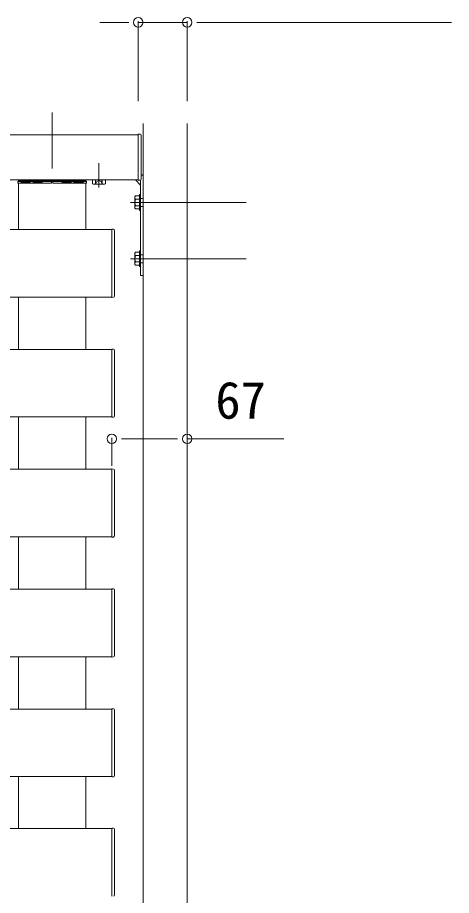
# Model space of a CAD drawing. Units: millimetres, scale not verified. Extents: x -11088 to 11088, y -17895 to 17964.
# Drawn here: x 8033 to 8419, y 3737 to 4516 of the extents above; entities that cross this region are included whole.
import ezdxf
from ezdxf.enums import TextEntityAlignment as Align

# ---------------------------------------------------------------- set-up
doc = ezdxf.new("R2010")
doc.units = ezdxf.units.MM
doc.header["$LTSCALE"] = 18
for name, pattern in [('CHAIN2', [12, 9, -1, 1, -1]), ('DASHED1', [1.8, 1.2, -0.6]), ('DASHED3', [4, 3, -1])]:
    doc.linetypes.add(name, pattern=pattern)
for name, color, linetype, lineweight in [('0-2_YKK_ZWAK', 4, 'Continuous', 9), ('0-3_YKK_11', 3, 'Continuous', 9), ('0-4_YKK_12', 6, 'Continuous', 9)]:
    doc.layers.add(name, color=color, linetype=linetype, lineweight=lineweight)
doc.styles.add('ＭＳ ゴシック', font='')
doc.styles.get('ＭＳ ゴシック').set_extended_font_data('MS Gothic')

msp = doc.modelspace()

# ---------------------------------------------------------------- linework, layer by layer
at = {"layer": '0-2_YKK_ZWAK'}
for p, q in [((8064.05, 4432.19), (8064.05, 4382.5)), ((8140.55, 4412.19), (7388.05, 4412.19)), ((8140.55, 4412.89), (8140.55, 4371.89)), ((8142.11, 4412.8), (8140.55, 4412.89)), ((8140.55, 4372.19), (7388.05, 4372.19)), ((8034.05, 4369.19), (8034.05, 4328.19)), ((8036.54, 4369.19), (8036.64, 4370.75)), ((8036.54, 4369.19), (8036.65, 4369.19)), ((8036.64, 4370.75), (8091.46, 4370.75)), ((8036.65, 4370.2), (8036.65, 4369.19)), ((8036.65, 4369.19), (8037.15, 4369.19)), ((8037.15, 4370.69), (8044.14, 4370.69)), ((8037.15, 4370.19), (8037.15, 4370.69)), ((8037.15, 4370.19), (8044.14, 4370.19)), ((8044.15, 4369.19), (8037.15, 4369.19)), ((8044.14, 4370.19), (8044.14, 4370.69)), ((8044.14, 4370.19), (8044.64, 4370.2)), ((8044.64, 4370.2), (8044.65, 4369.19)), ((8044.65, 4369.19), (8047.05, 4369.19)), ((8047.05, 4370.2), (8047.05, 4369.19)), ((8047.05, 4369.19), (8047.55, 4369.19)), ((8047.55, 4370.69), (8054.54, 4370.69)), ((8047.55, 4370.69), (8047.55, 4370.19)), ((8047.55, 4370.19), (8054.54, 4370.19)), ((8054.55, 4369.19), (8047.55, 4369.19)), ((8049.05, 4372.19), (8049.05, 4371.69)), ((8049.05, 4372.19), (8049.05, 4371.69)), ((8054.54, 4370.69), (8054.54, 4370.19)), ((8055.04, 4370.2), (8055.05, 4369.19)), ((8055.05, 4369.19), (8063.55, 4369.19)), ((8063.55, 4369.19), (8063.55, 4370.19)), ((8064.55, 4370.19), (8064.55, 4369.19)), ((8064.55, 4369.19), (8073.05, 4369.19)), ((8073.05, 4370.2), (8073.05, 4369.19)), ((8073.55, 4370.19), (8073.05, 4370.2)), ((8073.05, 4369.19), (8073.55, 4369.19)), ((8073.55, 4370.69), (8080.54, 4370.69)), ((8073.55, 4370.19), (8073.55, 4370.69)), ((8073.55, 4370.19), (8080.54, 4370.19)), ((8073.55, 4369.19), (8073.55, 4370.19)), ((8080.55, 4369.19), (8073.55, 4369.19)), ((8079.05, 4372.19), (8079.05, 4371.69)), ((8079.05, 4372.19), (8079.05, 4371.69)), ((8080.54, 4370.19), (8080.54, 4370.69)), ((8080.54, 4370.19), (8081.04, 4370.2)), ((8080.54, 4370.19), (8080.55, 4369.19)), ((8080.55, 4369.19), (8081.05, 4369.19)), ((8081.04, 4370.2), (8081.05, 4369.19)), ((8081.05, 4369.19), (8083.45, 4369.19)), ((8083.45, 4370.19), (8083.45, 4369.19)), ((8083.95, 4370.19), (8083.45, 4370.19)), ((8083.45, 4369.19), (8083.95, 4369.19)), ((8083.95, 4370.69), (8090.95, 4370.69)), ((8083.95, 4370.19), (8083.95, 4370.69)), ((8083.95, 4369.19), (8083.95, 4370.19)), ((8083.95, 4370.19), (8090.95, 4370.19)), ((8090.95, 4369.19), (8083.95, 4369.19)), ((8090.95, 4370.19), (8090.95, 4370.69)), ((8091.45, 4370.19), (8090.95, 4370.19)), ((8091.45, 4370.19), (8091.45, 4369.19)), ((8091.45, 4369.19), (8091.55, 4369.19)), ((8093.45, 4371.69), (8091.46, 4371.69)), ((8091.46, 4370.75), (8091.55, 4369.19)), ((8094.05, 4369.19), (8094.05, 4328.19)), ((8100.2, 4372.19), (8099.77, 4371.95)), ((8099.77, 4368.84), (8099.77, 4371.95)), ((8100.55, 4368.39), (8099.77, 4368.84)), ((8100.55, 4368.39), (8110.55, 4368.39)), ((8102.66, 4368.84), (8102.66, 4371.95)), ((8108.43, 4368.84), (8108.43, 4371.95)), ((8110.55, 4368.39), (8111.32, 4368.84)), ((8110.89, 4372.19), (8111.32, 4371.95)), ((8111.32, 4368.84), (8111.32, 4371.95)), ((8138.05, 4372.19), (8142.55, 4367.69)), ((8142.11, 4371.99), (8140.55, 4371.89)), ((8142.55, 4372.12), (8142.55, 4287.19)), ((8145.05, 4374.69), (8145.05, 4287.19)), ((8137.55, 4357.19), (8137.98, 4357.94)), ((8137.55, 4347.19), (8137.55, 4357.19)), ((8141.55, 4357.94), (8137.98, 4357.94)), ((8141.55, 4355.08), (8137.99, 4355.08)), ((8141.55, 4359.19), (8141.55, 4345.19)), ((8141.55, 4359.19), (8142.55, 4359.19)), ((8141.55, 4357.94), (8141.55, 4346.44)), ((8142.55, 4359.19), (8142.55, 4345.19)), ((8137.55, 4347.19), (8137.98, 4346.44)), ((8137.98, 4346.44), (8141.55, 4346.44)), ((8141.55, 4349.31), (8137.99, 4349.31)), ((8141.55, 4345.19), (8142.55, 4345.19)), ((7331.55, 4328.19), (8117.05, 4328.19)), ((8117.05, 4267.89), (8117.05, 4328.49)), ((8117.05, 4328.49), (8118.61, 4328.4)), ((8119.55, 4327.4), (8119.55, 4268.99)), ((8137.55, 4307.19), (8137.98, 4307.94)), ((8137.55, 4297.19), (8137.55, 4307.19)), ((8141.55, 4307.94), (8137.98, 4307.94)), ((8141.55, 4305.08), (8137.99, 4305.08)), ((8141.55, 4309.19), (8141.55, 4295.19)), ((8141.55, 4309.19), (8142.55, 4309.19)), ((8141.55, 4307.94), (8141.55, 4296.44)), ((8142.55, 4309.19), (8142.55, 4295.19)), ((8137.55, 4297.19), (8137.98, 4296.44)), ((8141.55, 4299.31), (8137.99, 4299.31)), ((8137.98, 4296.44), (8141.55, 4296.44)), ((8141.55, 4295.19), (8142.55, 4295.19)), ((8142.55, 4287.19), (8145.05, 4287.19)), ((7331.55, 4268.19), (8117.05, 4268.19)), ((8034.05, 4268.19), (8034.05, 4221.69)), ((8094.05, 4268.19), (8094.05, 4221.69)), ((8118.61, 4267.99), (8117.05, 4267.89)), ((7331.55, 4221.69), (8117.05, 4221.69)), ((8117.05, 4161.39), (8117.05, 4221.99)), ((8117.05, 4221.99), (8118.61, 4221.9)), ((8119.55, 4220.9), (8119.55, 4162.49)), ((7331.55, 4161.69), (8117.05, 4161.69)), ((8034.05, 4161.69), (8034.05, 4115.19)), ((8094.05, 4161.69), (8094.05, 4115.19)), ((8118.61, 4161.49), (8117.05, 4161.39)), ((7331.55, 4115.19), (8117.05, 4115.19)), ((8117.05, 4054.89), (8117.05, 4115.49)), ((8117.05, 4115.49), (8118.61, 4115.4)), ((8119.55, 4114.4), (8119.55, 4055.99)), ((7331.55, 4055.19), (8117.05, 4055.19)), ((8034.05, 4055.19), (8034.05, 4008.69)), ((8094.05, 4055.19), (8094.05, 4008.69)), ((8118.61, 4054.99), (8117.05, 4054.89)), ((7331.55, 4008.69), (8117.05, 4008.69)), ((8117.05, 3948.39), (8117.05, 4008.99)), ((8117.05, 4008.99), (8118.61, 4008.9)), ((8119.55, 4007.9), (8119.55, 3949.49)), ((7331.55, 3948.69), (8117.05, 3948.69)), ((8034.05, 3948.69), (8034.05, 3902.19)), ((8094.05, 3948.69), (8094.05, 3902.19)), ((8118.61, 3948.49), (8117.05, 3948.39)), ((7331.55, 3902.19), (8117.05, 3902.19)), ((8117.05, 3841.89), (8117.05, 3902.49)), ((8117.05, 3902.49), (8118.61, 3902.4)), ((8119.55, 3901.4), (8119.55, 3842.99)), ((7331.55, 3842.19), (8117.05, 3842.19)), ((8034.05, 3842.19), (8034.05, 3796.19)), ((8094.05, 3842.19), (8094.05, 3796.19)), ((8118.61, 3841.99), (8117.05, 3841.89)), ((7331.55, 3796.19), (8117.05, 3796.19)), ((8117.05, 3735.89), (8117.05, 3796.49)), ((8117.05, 3796.49), (8118.61, 3796.4)), ((8119.55, 3795.4), (8119.55, 3736.99))]:
    msp.add_line(p, q, dxfattribs=at)
at = {"layer": '0-2_YKK_ZWAK', "linetype": 'CHAIN2'}
for p, q in [((8105.55, 4365.57), (8105.55, 4386.98)), ((8133.55, 4352.19), (8236.58, 4352.19)), ((8133.55, 4302.19), (8236.58, 4302.19))]:
    msp.add_line(p, q, dxfattribs=at)
at = {"layer": '0-2_YKK_ZWAK', "linetype": 'DASHED1'}
for p, q in [((8142.55, 4355.69), (8145.05, 4355.69)), ((8142.55, 4348.69), (8145.05, 4348.69)), ((8142.55, 4305.69), (8145.05, 4305.69)), ((8142.55, 4298.69), (8145.05, 4298.69))]:
    msp.add_line(p, q, dxfattribs=at)
at = {"layer": '0-2_YKK_ZWAK'}
for points in [[(8143.05, 4411.8), (8143.05, 4373.39), (8143.05, 4372.99)], [(8033.64, 4370.75), (8033.55, 4369.19), (8036.54, 4369.19)], [(8036.64, 4370.75), (8036.64, 4371.69), (8034.64, 4371.69)], [(8091.46, 4370.75), (8091.46, 4371.69), (8036.64, 4371.69)], [(8037.15, 4369.19), (8037.15, 4370.19), (8036.65, 4370.2)], [(8044.14, 4370.19), (8044.15, 4369.19), (8044.65, 4369.19)], [(8047.55, 4369.19), (8047.55, 4370.19), (8047.05, 4370.2)], [(8055.04, 4370.2), (8054.54, 4370.19), (8054.55, 4369.19), (8055.05, 4369.19)], [(8063.55, 4370.19), (8064.05, 4370.69), (8064.55, 4370.19)], [(8090.95, 4370.19), (8090.95, 4369.19), (8091.45, 4369.19)], [(8091.55, 4369.19), (8094.55, 4369.19), (8094.45, 4370.75)]]:
    msp.add_lwpolyline(points, dxfattribs=at)
at = {"layer": '0-2_YKK_ZWAK', "linetype": 'DASHED3'}
for points in [[(8102.5, 4368.39), (8103.65, 4370.75), (8105.55, 4371.76)], [(8108.6, 4368.39), (8107.45, 4370.75), (8105.55, 4371.76)]]:
    msp.add_lwpolyline(points, dxfattribs=at)
at = {"layer": '0-2_YKK_ZWAK'}
for centre, radius, start, end in [((8142.05, 4411.8), 1, 0.00015, 86.50017), ((8142.55, 4374.69), 2.5, 0, 78.46304), ((8034.64, 4370.69), 1, 90, 176.5), ((8037.15, 4370.19), 0.5, 90, 179.5), ((8044.14, 4370.19), 0.5, 0.5, 90), ((8047.55, 4370.19), 0.5, 90, 179.5), ((8054.54, 4370.19), 0.5, 0.5, 90), ((8073.55, 4370.19), 0.5, 90, 179.5), ((8080.54, 4370.19), 0.5, 0.5, 90), ((8083.95, 4370.19), 0.5, 90, 180), ((8090.95, 4370.19), 0.5, 0, 90), ((8093.45, 4370.69), 1, 3.5, 90), ((8101.22, 4369.84), 2.56, 112.78947, 124.38292), ((8101.22, 4370.95), 2.56, 235.61708, 304.38292), ((8101.22, 4369.84), 2.56, 55.61708, 67.21053), ((8105.55, 4362.84), 9.55, 101.72999, 107.58724), ((8105.55, 4377.95), 9.55, 252.41276, 287.58724), ((8105.55, 4362.84), 9.55, 72.41276, 78.27001), ((8109.88, 4369.84), 2.56, 112.79035, 124.38292), ((8109.88, 4370.95), 2.56, 235.61708, 304.38292), ((8109.88, 4369.84), 2.56, 55.61708, 67.20965), ((8142.05, 4372.99), 1, 273.5, 0), ((8140.1, 4356.52), 2.56, 146.25178, 214.38425), ((8147.1, 4352.19), 9.55, 162.41205, 197.58795), ((8140.1, 4347.86), 2.56, 145.61575, 213.74822), ((8118.55, 4327.4), 1, 0, 86.5), ((8140.1, 4306.52), 2.56, 146.25178, 214.38425), ((8147.1, 4302.19), 9.55, 162.41205, 197.58795), ((8140.1, 4297.86), 2.56, 145.61575, 213.74822), ((8118.55, 4268.99), 1, 273.5, 0), ((8118.55, 4220.9), 1, 0, 86.5), ((8118.55, 4162.49), 1, 273.5, 0), ((8118.55, 4114.4), 1, 0, 86.5), ((8118.55, 4055.99), 1, 273.5, 0), ((8118.55, 4007.9), 1, 0, 86.5), ((8118.55, 3949.49), 1, 273.5, 0), ((8118.55, 3901.4), 1, 0, 86.5), ((8118.55, 3842.99), 1, 273.5, 0), ((8118.55, 3795.4), 1, 0, 86.5), ((8118.55, 3736.99), 1, 273.5, 0)]:
    msp.add_arc(centre, radius, start, end, dxfattribs=at)
for centre, major_axis, start_param, end_param in [((8036.64, 4370.69), (3, -0.06), 1.573696, 3.140765), ((8091.45, 4370.69), (3, 0.06), 0.000827, 1.567897)]:
    msp.add_ellipse(centre, major_axis=major_axis, ratio=0.020278, start_param=start_param, end_param=end_param, dxfattribs=at)
at = {"layer": '0-3_YKK_11'}
for p, q in [((8145.05, 2928.72), (8145.05, 4422.19)), ((8184.05, 2928.72), (8184.05, 4422.19))]:
    msp.add_line(p, q, dxfattribs=at)
at = {"layer": '0-4_YKK_12'}
for p, q in [((8123.55, 4512.19), (8106.55, 4512.19)), ((8132.05, 4512.19), (8123.55, 4512.19)), ((8140.55, 4442.19), (8140.55, 4513.19)), ((8140.55, 4512.19), (8184.05, 4512.19)), ((8184.05, 4442.19), (8184.05, 4513.19)), ((8192.55, 4512.19), (8201.05, 4512.19)), ((8201.05, 4512.19), (8418.85, 4512.19)), ((8117.05, 4118.19), (8117.05, 4143.19)), ((8125.55, 4142.19), (8134.05, 4142.19)), ((8134.05, 4142.19), (8167.05, 4142.19)), ((8175.55, 4142.19), (8167.05, 4142.19)), ((8184.05, 4118.19), (8184.05, 4143.19)), ((8184.05, 4142.19), (8269.85, 4142.19))]:
    msp.add_line(p, q, dxfattribs=at)
for centre, start, end in [((8140.55, 4512.19), 0, 180), ((8184.05, 4512.19), 0, 180), ((8140.55, 4512.19), 180, 0), ((8184.05, 4512.19), 180, 0), ((8117.05, 4142.19), 0, 180), ((8117.05, 4142.19), 180, 0), ((8184.05, 4142.19), 0, 180), ((8184.05, 4142.19), 180, 0)]:
    msp.add_arc(centre, 4.25, start, end, dxfattribs=at)

# ---------------------------------------------------------------- texts
at = {"layer": '0-4_YKK_12', "style": 'ＭＳ ゴシック'}
msp.add_text('67', height=32.99, dxfattribs=at).set_placement((8209.05, 4150.19), align=Align.BOTTOM_LEFT)

doc.saveas('drawing.dxf')
